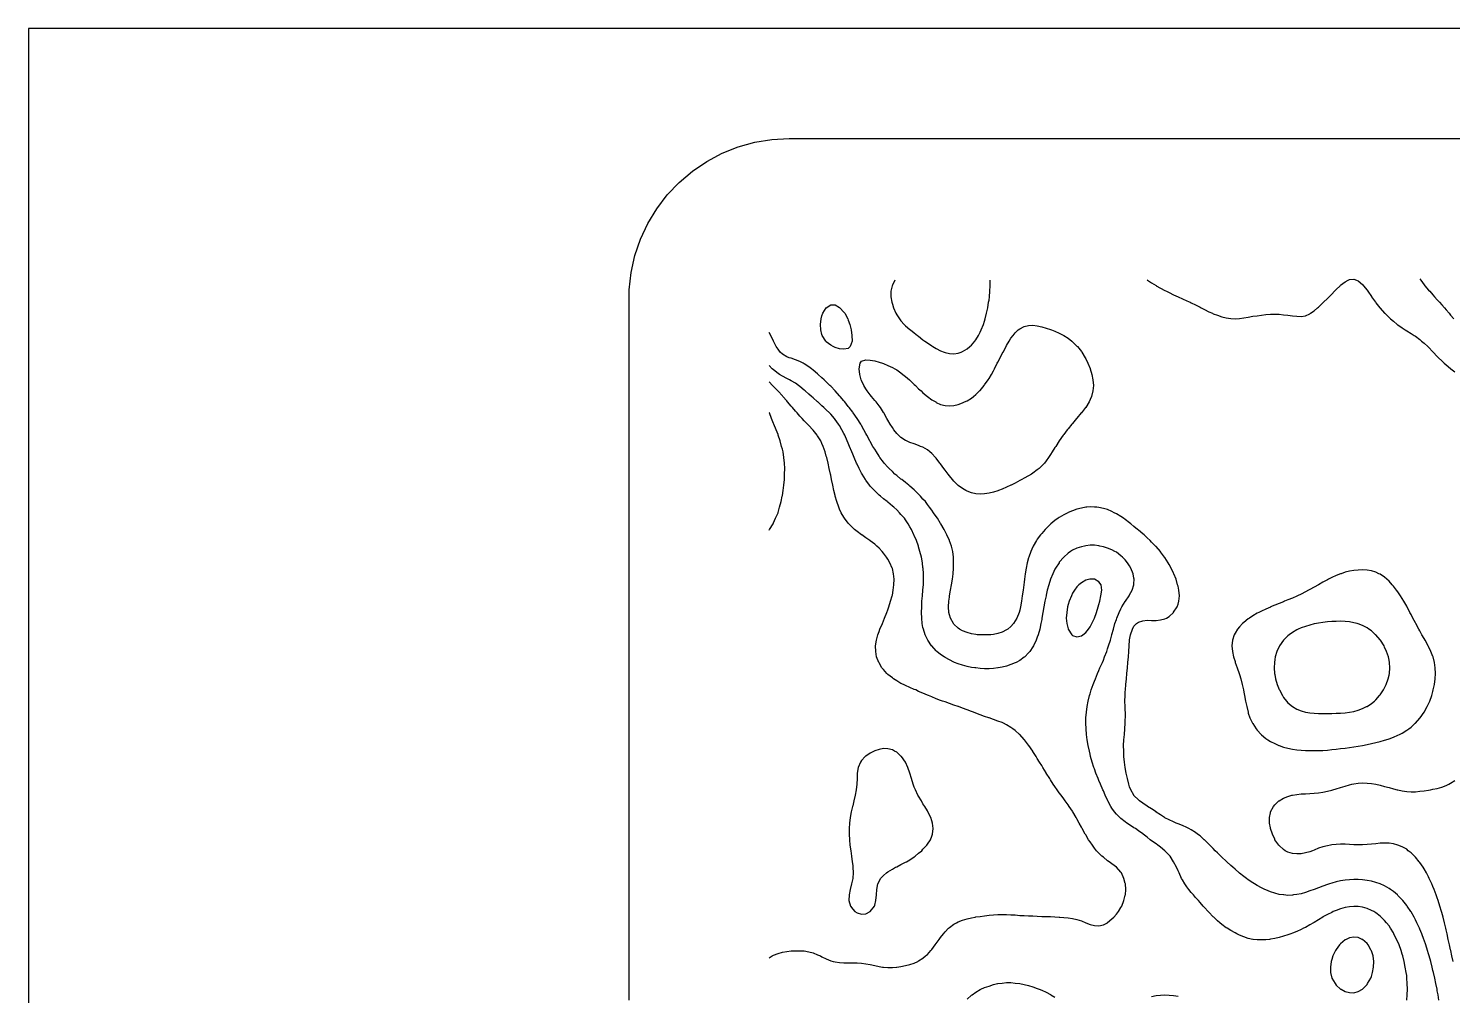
# Model space of a CAD drawing. Header units: metres. Extents: x 0 to 150, y 0 to 101.
# Drawn here: x 0 to 71.1, y 52.7 to 101 of the extents above; entities that cross this region are included whole.
import ezdxf

# ---------------------------------------------------------------- set-up
doc = ezdxf.new("R2010")
doc.units = ezdxf.units.M
for name, color, linetype in [('blank', 7, 'Continuous'), ('engrave', 7, 'Continuous'), ('outline', 7, 'Continuous')]:
    doc.layers.add(name, color=color, linetype=linetype)

msp = doc.modelspace()

# ---------------------------------------------------------------- linework, layer by layer
at = {"layer": 'blank'}
msp.add_lwpolyline([(0, 0), (150, 0), (150, 101), (0, 101)], close=True, dxfattribs=at)
at = {"layer": 'engrave'}
for points in [[(43.27, 88.43), (43.15, 88.17), (43.14, 88.15), (43.08, 87.87), (43.08, 87.6), (43.12, 87.32), (43.15, 87.23), (43.2, 87.04), (43.32, 86.77), (43.37, 86.7), (43.5, 86.49), (43.58, 86.39), (43.74, 86.21), (43.8, 86.15), (44.02, 85.96), (44.05, 85.94), (44.24, 85.79), (44.41, 85.66), (44.46, 85.62), (44.68, 85.45), (44.78, 85.38), (44.9, 85.29), (45.12, 85.14), (45.18, 85.11), (45.34, 85.01), (45.56, 84.9), (45.73, 84.83), (45.78, 84.81)], [(45.78, 84.81), (46, 84.76), (46.22, 84.75), (46.44, 84.78), (46.59, 84.83), (46.66, 84.86), (46.88, 84.99), (47.02, 85.11), (47.1, 85.18), (47.27, 85.38), (47.32, 85.44), (47.45, 85.66), (47.54, 85.82), (47.59, 85.94), (47.7, 86.21), (47.76, 86.38), (47.79, 86.49), (47.86, 86.77), (47.92, 87.04), (47.96, 87.32), (47.98, 87.43), (48, 87.6), (48.02, 87.87), (48.03, 88.15), (48.03, 88.43)], [(55.88, 88.44), (55.9, 88.43), (56.1, 88.3), (56.32, 88.16), (56.33, 88.15), (56.54, 88.03), (56.76, 87.91), (56.84, 87.87), (56.98, 87.81), (57.2, 87.7), (57.42, 87.6), (57.43, 87.6), (57.64, 87.5), (57.86, 87.4), (58.03, 87.32), (58.08, 87.3), (58.3, 87.19), (58.52, 87.08), (58.58, 87.04), (58.74, 86.96), (58.96, 86.85), (59.14, 86.77), (59.17, 86.75), (59.39, 86.67), (59.61, 86.6), (59.83, 86.54), (60.05, 86.51), (60.27, 86.5), (60.49, 86.51), (60.71, 86.54), (60.93, 86.58), (61.15, 86.62), (61.37, 86.65), (61.59, 86.68), (61.81, 86.71), (62.03, 86.72), (62.25, 86.72), (62.47, 86.72), (62.69, 86.7), (62.91, 86.68), (63.13, 86.65), (63.35, 86.62), (63.57, 86.61), (63.79, 86.64), (64.01, 86.74), (64.04, 86.77), (64.22, 86.89), (64.39, 87.04), (64.44, 87.08), (64.66, 87.29), (64.69, 87.32), (64.88, 87.51), (64.97, 87.6), (65.1, 87.73), (65.24, 87.87), (65.32, 87.96), (65.52, 88.15), (65.54, 88.17), (65.76, 88.35), (65.92, 88.43), (65.98, 88.46), (66.2, 88.48), (66.34, 88.43), (66.42, 88.4), (66.64, 88.21), (66.69, 88.15), (66.86, 87.93), (66.9, 87.87), (67.08, 87.61), (67.09, 87.6), (67.28, 87.32), (67.3, 87.3), (67.5, 87.04), (67.52, 87.02), (67.74, 86.78), (67.75, 86.77), (67.96, 86.56), (68.04, 86.49), (68.18, 86.37), (68.37, 86.21), (68.4, 86.2), (68.62, 86.04), (68.77, 85.94), (68.84, 85.9), (69.06, 85.76), (69.21, 85.66), (69.28, 85.62), (69.49, 85.46), (69.58, 85.38), (69.71, 85.27), (69.89, 85.11), (69.93, 85.07), (70.15, 84.84), (70.16, 84.83), (70.37, 84.61), (70.43, 84.55), (70.59, 84.39), (70.72, 84.28), (70.81, 84.19), (71.03, 84.01), (71.05, 84), (71.25, 83.85)], [(69.49, 88.49), (69.54, 88.43), (69.71, 88.2), (69.75, 88.15), (69.93, 87.93), (69.99, 87.87), (70.15, 87.69), (70.23, 87.6), (70.37, 87.45), (70.48, 87.32), (70.59, 87.2), (70.73, 87.04), (70.81, 86.94), (70.96, 86.77), (71.03, 86.68), (71.19, 86.49)], [(40.29, 85.06), (40.2, 85.11), (40.07, 85.17), (39.85, 85.35), (39.82, 85.38), (39.65, 85.66), (39.63, 85.71), (39.57, 85.94), (39.56, 86.21), (39.59, 86.49), (39.63, 86.64), (39.68, 86.77), (39.84, 87.04), (39.85, 87.05), (40.07, 87.19), (40.29, 87.19), (40.51, 87.06), (40.53, 87.04), (40.73, 86.83), (40.77, 86.77), (40.92, 86.49), (40.95, 86.42), (41.03, 86.21), (41.1, 85.94), (41.13, 85.66), (41.14, 85.38), (41.05, 85.11), (40.95, 85.01), (40.73, 84.97), (40.51, 85), (40.29, 85.06)], [(46.88, 77.88), (46.82, 77.91), (46.66, 78.01), (46.44, 78.17), (46.42, 78.19), (46.22, 78.39), (46.15, 78.46), (46, 78.65), (45.93, 78.74), (45.78, 78.94), (45.72, 79.02), (45.56, 79.25), (45.52, 79.29), (45.34, 79.53), (45.31, 79.57), (45.12, 79.77), (45.03, 79.85), (44.9, 79.95), (44.68, 80.08), (44.56, 80.12), (44.46, 80.17), (44.24, 80.25), (44.02, 80.32), (43.85, 80.4), (43.8, 80.42), (43.58, 80.57), (43.46, 80.68), (43.37, 80.77), (43.22, 80.95), (43.15, 81.06), (43.04, 81.23), (42.93, 81.43), (42.88, 81.51), (42.72, 81.79), (42.71, 81.81), (42.55, 82.06), (42.49, 82.14), (42.34, 82.34), (42.27, 82.42), (42.11, 82.62), (42.05, 82.69), (41.89, 82.89), (41.83, 82.99), (41.72, 83.17), (41.61, 83.41), (41.59, 83.45), (41.52, 83.72), (41.49, 84), (41.54, 84.28), (41.61, 84.37), (41.83, 84.44), (42.05, 84.43), (42.27, 84.39), (42.49, 84.33), (42.65, 84.28), (42.71, 84.26), (42.93, 84.17), (43.15, 84.06), (43.27, 84), (43.37, 83.94), (43.58, 83.79), (43.68, 83.72), (43.8, 83.62), (44.01, 83.45), (44.02, 83.43), (44.24, 83.22), (44.3, 83.17), (44.46, 83), (44.59, 82.89), (44.68, 82.8), (44.9, 82.62), (44.91, 82.62), (45.12, 82.45), (45.32, 82.34), (45.34, 82.32), (45.56, 82.22), (45.78, 82.16), (46, 82.14), (46.22, 82.16), (46.44, 82.21), (46.66, 82.29), (46.75, 82.34), (46.88, 82.4), (47.1, 82.53), (47.2, 82.62), (47.32, 82.71), (47.5, 82.89), (47.54, 82.92), (47.74, 83.17), (47.76, 83.19), (47.93, 83.45), (47.98, 83.51), (48.1, 83.72), (48.2, 83.9), (48.25, 84), (48.39, 84.28), (48.42, 84.33), (48.53, 84.55), (48.63, 84.76), (48.68, 84.83), (48.83, 85.11), (48.85, 85.16), (48.99, 85.38), (49.07, 85.52), (49.18, 85.66), (49.29, 85.8), (49.44, 85.94), (49.51, 86), (49.73, 86.11), (49.95, 86.16), (50.17, 86.17), (50.39, 86.14), (50.61, 86.09), (50.83, 86.03), (51.05, 85.96), (51.1, 85.94), (51.27, 85.87), (51.49, 85.77), (51.71, 85.66), (51.71, 85.66), (51.93, 85.52), (52.11, 85.38), (52.15, 85.35), (52.37, 85.13), (52.39, 85.11), (52.59, 84.86), (52.61, 84.83), (52.78, 84.55), (52.81, 84.49), (52.92, 84.28), (53.03, 84.01), (53.03, 84), (53.12, 83.72), (53.17, 83.45), (53.19, 83.17), (53.17, 82.89), (53.1, 82.62), (53.03, 82.46), (52.98, 82.34), (52.81, 82.07), (52.8, 82.06), (52.59, 81.79), (52.58, 81.79), (52.37, 81.53), (52.35, 81.51), (52.15, 81.27), (52.12, 81.23), (51.93, 81), (51.89, 80.95), (51.71, 80.71), (51.68, 80.68), (51.49, 80.4), (51.49, 80.4), (51.31, 80.12), (51.27, 80.07), (51.13, 79.85), (51.05, 79.72), (50.95, 79.57), (50.83, 79.4), (50.75, 79.29), (50.61, 79.15), (50.48, 79.02), (50.39, 78.95), (50.17, 78.79), (50.1, 78.74), (49.95, 78.65), (49.73, 78.53), (49.62, 78.46), (49.51, 78.41), (49.29, 78.29), (49.09, 78.19), (49.07, 78.18), (48.85, 78.08), (48.63, 77.98), (48.45, 77.91), (48.42, 77.9), (48.2, 77.83), (47.98, 77.78), (47.76, 77.75), (47.54, 77.73), (47.32, 77.75), (47.1, 77.8), (46.88, 77.88)], [(70.44, 52.45), (70.41, 52.72), (70.37, 52.92), (70.36, 53), (70.3, 53.28), (70.24, 53.55), (70.18, 53.83), (70.15, 53.94), (70.11, 54.11), (70.04, 54.38), (69.97, 54.66), (69.93, 54.77), (69.88, 54.94), (69.79, 55.22), (69.71, 55.45), (69.7, 55.49), (69.59, 55.77), (69.49, 56), (69.48, 56.05), (69.35, 56.32), (69.28, 56.47), (69.21, 56.6), (69.06, 56.86), (69.05, 56.88), (68.86, 57.15), (68.84, 57.19), (68.65, 57.43), (68.62, 57.46), (68.4, 57.69), (68.38, 57.71), (68.18, 57.88), (68.03, 57.98), (67.96, 58.03), (67.74, 58.16), (67.52, 58.26), (67.52, 58.26), (67.3, 58.34), (67.08, 58.4), (66.86, 58.44), (66.64, 58.47), (66.42, 58.48), (66.2, 58.48), (65.98, 58.47), (65.76, 58.45), (65.54, 58.41), (65.32, 58.36), (65.1, 58.3), (64.98, 58.26), (64.88, 58.23), (64.66, 58.15), (64.44, 58.07), (64.22, 57.99), (64.22, 57.98), (64.01, 57.91), (63.79, 57.83), (63.57, 57.77), (63.35, 57.73), (63.18, 57.71), (63.13, 57.7), (62.91, 57.69), (62.71, 57.71), (62.69, 57.71), (62.47, 57.74), (62.25, 57.8), (62.03, 57.87), (61.81, 57.96), (61.76, 57.98), (61.59, 58.06), (61.37, 58.18), (61.24, 58.26), (61.15, 58.32), (60.93, 58.47), (60.84, 58.54), (60.71, 58.63), (60.49, 58.8), (60.48, 58.81), (60.27, 58.99), (60.16, 59.09), (60.05, 59.18), (59.85, 59.37), (59.83, 59.39), (59.61, 59.6), (59.56, 59.64), (59.39, 59.81), (59.28, 59.92), (59.17, 60.03), (59.01, 60.2), (58.96, 60.25), (58.74, 60.46), (58.72, 60.47), (58.52, 60.66), (58.39, 60.75), (58.3, 60.83), (58.08, 60.97), (57.96, 61.03), (57.86, 61.08), (57.64, 61.18), (57.42, 61.27), (57.32, 61.3), (57.2, 61.36), (56.98, 61.46), (56.76, 61.57), (56.75, 61.58), (56.54, 61.72), (56.32, 61.85), (56.32, 61.86), (56.1, 62.01), (55.89, 62.13), (55.88, 62.14), (55.66, 62.3), (55.5, 62.41), (55.44, 62.46), (55.22, 62.68), (55.22, 62.69), (55.06, 62.96), (55, 63.11), (54.96, 63.24), (54.89, 63.52), (54.83, 63.8), (54.78, 64.07), (54.78, 64.07), (54.75, 64.35), (54.72, 64.63), (54.71, 64.9), (54.7, 65.18), (54.72, 65.46), (54.74, 65.73), (54.76, 66.01), (54.78, 66.29), (54.78, 66.49), (54.79, 66.56), (54.79, 66.84), (54.78, 66.93), (54.78, 67.12), (54.77, 67.39), (54.78, 67.67), (54.78, 67.86), (54.79, 67.95), (54.81, 68.22), (54.84, 68.5), (54.86, 68.78), (54.89, 69.05), (54.92, 69.33), (54.94, 69.61), (54.96, 69.88), (54.98, 70.16), (55, 70.44), (55, 70.45), (55.05, 70.71), (55.15, 70.99), (55.22, 71.14), (55.35, 71.27), (55.44, 71.34), (55.66, 71.41), (55.88, 71.44), (56.1, 71.43), (56.32, 71.43), (56.54, 71.45), (56.76, 71.51), (56.84, 71.54), (56.98, 71.62), (57.19, 71.82), (57.2, 71.83), (57.37, 72.1), (57.42, 72.24), (57.46, 72.38), (57.49, 72.65), (57.46, 72.93), (57.42, 73.13), (57.4, 73.21), (57.32, 73.48), (57.21, 73.76), (57.2, 73.78), (57.08, 74.04), (56.98, 74.22), (56.93, 74.31), (56.76, 74.57), (56.75, 74.59), (56.54, 74.86), (56.54, 74.87), (56.32, 75.12), (56.3, 75.14), (56.1, 75.34), (56.02, 75.42), (55.88, 75.55), (55.72, 75.7), (55.66, 75.75), (55.44, 75.94), (55.4, 75.97), (55.22, 76.12), (55.06, 76.25), (55, 76.3), (54.78, 76.46), (54.69, 76.53), (54.56, 76.62), (54.34, 76.75), (54.23, 76.8), (54.12, 76.86), (53.9, 76.96), (53.69, 77.02), (53.47, 77.07), (53.36, 77.08), (53.25, 77.09), (53.03, 77.1), (52.86, 77.08), (52.81, 77.08), (52.59, 77.04), (52.37, 76.98), (52.15, 76.9), (51.93, 76.81), (51.92, 76.8), (51.71, 76.7), (51.49, 76.57), (51.43, 76.53), (51.27, 76.41), (51.07, 76.25), (51.05, 76.23), (50.83, 76.02), (50.78, 75.97), (50.61, 75.77), (50.55, 75.7), (50.39, 75.48), (50.35, 75.42), (50.19, 75.14), (50.17, 75.11), (50.06, 74.87), (49.96, 74.59), (49.95, 74.55), (49.89, 74.31), (49.83, 74.04), (49.79, 73.76), (49.75, 73.48), (49.73, 73.34), (49.71, 73.21), (49.68, 72.93), (49.64, 72.65), (49.6, 72.38), (49.55, 72.1), (49.51, 71.94), (49.48, 71.82), (49.37, 71.54), (49.29, 71.41), (49.2, 71.27), (49.07, 71.13), (48.91, 70.99), (48.85, 70.95), (48.63, 70.84), (48.42, 70.77), (48.2, 70.73), (48.07, 70.71), (47.98, 70.71), (47.76, 70.7), (47.54, 70.7), (47.39, 70.71), (47.32, 70.72), (47.1, 70.76), (46.88, 70.82), (46.66, 70.91), (46.51, 70.99), (46.44, 71.04), (46.22, 71.24), (46.2, 71.27), (46.05, 71.54), (46, 71.71), (45.97, 71.82), (45.95, 72.1), (45.97, 72.38), (46, 72.59), (46.01, 72.65), (46.06, 72.93), (46.11, 73.21), (46.15, 73.48), (46.18, 73.76), (46.21, 74.04), (46.21, 74.31), (46.21, 74.59), (46.17, 74.87), (46.1, 75.14), (46, 75.4), (46, 75.42), (45.87, 75.7), (45.78, 75.86), (45.73, 75.97), (45.57, 76.25), (45.56, 76.26), (45.4, 76.53), (45.34, 76.61), (45.21, 76.8), (45.12, 76.93), (45.01, 77.08), (44.9, 77.22), (44.8, 77.36), (44.68, 77.49), (44.56, 77.63), (44.46, 77.73), (44.28, 77.91), (44.24, 77.95), (44.02, 78.14), (43.97, 78.19), (43.8, 78.32), (43.62, 78.46), (43.58, 78.49), (43.37, 78.67), (43.28, 78.74), (43.15, 78.86), (42.99, 79.02), (42.93, 79.08), (42.74, 79.29), (42.71, 79.34), (42.53, 79.57), (42.49, 79.63), (42.35, 79.85), (42.27, 79.98), (42.18, 80.12), (42.05, 80.36), (42.03, 80.4), (41.88, 80.68), (41.83, 80.77), (41.73, 80.95), (41.61, 81.16), (41.57, 81.23), (41.39, 81.51), (41.39, 81.52), (41.2, 81.79), (41.17, 81.83), (40.99, 82.06), (40.95, 82.12), (40.77, 82.34), (40.73, 82.39), (40.54, 82.62), (40.51, 82.65), (40.3, 82.89), (40.29, 82.9), (40.07, 83.13), (40.03, 83.17), (39.85, 83.35), (39.75, 83.45), (39.63, 83.55), (39.44, 83.72), (39.41, 83.75), (39.19, 83.93), (39.11, 84), (38.97, 84.1), (38.75, 84.25), (38.7, 84.28), (38.53, 84.36), (38.31, 84.45), (38.1, 84.52), (37.99, 84.55), (37.88, 84.6), (37.66, 84.73), (37.55, 84.83), (37.44, 84.97), (37.35, 85.11), (37.22, 85.37), (37.21, 85.38), (37.08, 85.66), (37, 85.81)], [(68.85, 52.45), (68.87, 52.72), (68.88, 53), (68.87, 53.28), (68.85, 53.55), (68.84, 53.69), (68.82, 53.83), (68.77, 54.11), (68.72, 54.38), (68.64, 54.66), (68.62, 54.75), (68.56, 54.94), (68.46, 55.22), (68.4, 55.37), (68.34, 55.49), (68.2, 55.77), (68.18, 55.82), (68.04, 56.05), (67.96, 56.16), (67.83, 56.32), (67.74, 56.43), (67.57, 56.6), (67.52, 56.65), (67.3, 56.81), (67.2, 56.88), (67.08, 56.94), (66.86, 57.04), (66.64, 57.1), (66.42, 57.14), (66.2, 57.14), (65.98, 57.12), (65.76, 57.08), (65.54, 57.02), (65.32, 56.94), (65.17, 56.88), (65.1, 56.84), (64.88, 56.73), (64.66, 56.61), (64.65, 56.6), (64.44, 56.47), (64.22, 56.34), (64.19, 56.32), (64.01, 56.21), (63.79, 56.09), (63.69, 56.05), (63.57, 55.98), (63.35, 55.88), (63.13, 55.8), (63.05, 55.77), (62.91, 55.72), (62.69, 55.65), (62.47, 55.59), (62.25, 55.54), (62.03, 55.5), (61.98, 55.49), (61.81, 55.47), (61.59, 55.46), (61.37, 55.46), (61.17, 55.49), (61.15, 55.49), (60.93, 55.54), (60.71, 55.61), (60.49, 55.7), (60.36, 55.77), (60.27, 55.81), (60.05, 55.93), (59.87, 56.05), (59.83, 56.07), (59.61, 56.23), (59.5, 56.32), (59.39, 56.41), (59.2, 56.6), (59.17, 56.62), (58.96, 56.85), (58.93, 56.88), (58.74, 57.09), (58.68, 57.15), (58.52, 57.34), (58.44, 57.43), (58.3, 57.59), (58.2, 57.71), (58.08, 57.84), (57.96, 57.98), (57.86, 58.11), (57.76, 58.26), (57.64, 58.46), (57.6, 58.54), (57.47, 58.81), (57.42, 58.92), (57.35, 59.09), (57.2, 59.37), (57.2, 59.37), (57.02, 59.64), (56.98, 59.69), (56.76, 59.92), (56.76, 59.92), (56.54, 60.1), (56.41, 60.2), (56.32, 60.26), (56.1, 60.42), (56.03, 60.47), (55.88, 60.59), (55.67, 60.75), (55.66, 60.76), (55.44, 60.92), (55.29, 61.03), (55.22, 61.07), (55, 61.22), (54.87, 61.3), (54.78, 61.37), (54.56, 61.53), (54.51, 61.58), (54.34, 61.75), (54.25, 61.86), (54.12, 62.04), (54.07, 62.13), (53.92, 62.41), (53.9, 62.44), (53.78, 62.69), (53.69, 62.91), (53.66, 62.96), (53.54, 63.24), (53.47, 63.43), (53.43, 63.52), (53.32, 63.8), (53.25, 64.01), (53.22, 64.07), (53.13, 64.35), (53.05, 64.63), (53.03, 64.74), (52.99, 64.9), (52.93, 65.18), (52.88, 65.46), (52.85, 65.73), (52.83, 66.01), (52.82, 66.29), (52.82, 66.56), (52.84, 66.84), (52.88, 67.12), (52.93, 67.39), (53, 67.67), (53.03, 67.76), (53.08, 67.95), (53.18, 68.22), (53.25, 68.39), (53.29, 68.5), (53.4, 68.78), (53.47, 68.92), (53.52, 69.05), (53.64, 69.33), (53.69, 69.44), (53.75, 69.61), (53.86, 69.88), (53.9, 70.01), (53.95, 70.16), (54.04, 70.44), (54.12, 70.71), (54.12, 70.72), (54.2, 70.99), (54.27, 71.27), (54.34, 71.48), (54.37, 71.54), (54.48, 71.82), (54.56, 72), (54.62, 72.1), (54.78, 72.37), (54.79, 72.38), (54.98, 72.65), (55, 72.7), (55.13, 72.93), (55.22, 73.21), (55.22, 73.25), (55.23, 73.48), (55.22, 73.54), (55.18, 73.76), (55.07, 74.04), (55, 74.15), (54.9, 74.31), (54.78, 74.45), (54.65, 74.59), (54.56, 74.66), (54.34, 74.83), (54.27, 74.87), (54.12, 74.95), (53.9, 75.04), (53.69, 75.11), (53.52, 75.14), (53.47, 75.15), (53.25, 75.18), (53.03, 75.18), (52.81, 75.16), (52.74, 75.14), (52.59, 75.11), (52.37, 75.04), (52.15, 74.93), (52.05, 74.87), (51.93, 74.79), (51.71, 74.59), (51.71, 74.59), (51.49, 74.33), (51.48, 74.31), (51.3, 74.04), (51.27, 73.98), (51.16, 73.76), (51.05, 73.48), (51.05, 73.48), (50.96, 73.21), (50.89, 72.93), (50.83, 72.68), (50.83, 72.65), (50.77, 72.38), (50.72, 72.1), (50.67, 71.82), (50.62, 71.54), (50.61, 71.48), (50.57, 71.27), (50.51, 70.99), (50.43, 70.71), (50.39, 70.59), (50.33, 70.44), (50.2, 70.16), (50.17, 70.11), (50.02, 69.88), (49.95, 69.8), (49.76, 69.61), (49.73, 69.59), (49.51, 69.43), (49.33, 69.33), (49.29, 69.31), (49.07, 69.22), (48.85, 69.14), (48.63, 69.09), (48.44, 69.05), (48.42, 69.05), (48.2, 69.02), (47.98, 69.01), (47.76, 69.01), (47.54, 69.02), (47.32, 69.05), (47.27, 69.05), (47.1, 69.08), (46.88, 69.13), (46.66, 69.19), (46.44, 69.26), (46.25, 69.33), (46.22, 69.34), (46, 69.45), (45.78, 69.57), (45.73, 69.61), (45.56, 69.72), (45.37, 69.88), (45.34, 69.91), (45.12, 70.15), (45.11, 70.16), (44.92, 70.44), (44.9, 70.47), (44.79, 70.71), (44.7, 70.99), (44.68, 71.07), (44.64, 71.27), (44.62, 71.54), (44.61, 71.82), (44.62, 72.1), (44.63, 72.38), (44.66, 72.65), (44.68, 72.93), (44.68, 72.96), (44.7, 73.21), (44.71, 73.48), (44.7, 73.76), (44.69, 74.04), (44.68, 74.06), (44.65, 74.31), (44.6, 74.59), (44.53, 74.87), (44.46, 75.1), (44.45, 75.14), (44.35, 75.42), (44.24, 75.67), (44.23, 75.7), (44.1, 75.97), (44.02, 76.1), (43.94, 76.25), (43.8, 76.45), (43.75, 76.53), (43.58, 76.72), (43.51, 76.8), (43.37, 76.95), (43.22, 77.08), (43.15, 77.14), (42.93, 77.33), (42.89, 77.36), (42.71, 77.5), (42.55, 77.63), (42.49, 77.69), (42.27, 77.9), (42.26, 77.91), (42.05, 78.14), (42.01, 78.19), (41.83, 78.43), (41.81, 78.46), (41.64, 78.74), (41.61, 78.79), (41.49, 79.02), (41.39, 79.23), (41.36, 79.29), (41.24, 79.57), (41.17, 79.74), (41.12, 79.85), (41.01, 80.12), (40.95, 80.28), (40.9, 80.4), (40.77, 80.68), (40.73, 80.76), (40.63, 80.95), (40.51, 81.16), (40.46, 81.23), (40.29, 81.47), (40.26, 81.51), (40.07, 81.73), (40.01, 81.79), (39.85, 81.95), (39.73, 82.06), (39.63, 82.15), (39.42, 82.34), (39.41, 82.34), (39.19, 82.54), (39.11, 82.62), (38.97, 82.73), (38.8, 82.89), (38.75, 82.93), (38.53, 83.12), (38.47, 83.17), (38.31, 83.28), (38.1, 83.4), (38.02, 83.45), (37.88, 83.52), (37.66, 83.63), (37.51, 83.72), (37.44, 83.77), (37.22, 83.94), (37.15, 84), (37, 84.16)], [(37, 54.57), (37.14, 54.66), (37.22, 54.7), (37.44, 54.79), (37.66, 54.85), (37.88, 54.89), (38.1, 54.91), (38.31, 54.92), (38.53, 54.92), (38.75, 54.91), (38.97, 54.87), (39.19, 54.81), (39.41, 54.72), (39.56, 54.66), (39.63, 54.62), (39.85, 54.51), (40.07, 54.42), (40.2, 54.38), (40.29, 54.36), (40.51, 54.33), (40.73, 54.32), (40.95, 54.32), (41.17, 54.32), (41.39, 54.32), (41.61, 54.3), (41.83, 54.27), (42.05, 54.23), (42.27, 54.18), (42.49, 54.14), (42.66, 54.11), (42.71, 54.1), (42.93, 54.09), (43.15, 54.09), (43.35, 54.11), (43.37, 54.11), (43.58, 54.14), (43.8, 54.18), (44.02, 54.23), (44.24, 54.31), (44.42, 54.38), (44.46, 54.41), (44.68, 54.55), (44.81, 54.66), (44.9, 54.74), (45.08, 54.94), (45.12, 54.99), (45.29, 55.22), (45.34, 55.28), (45.49, 55.49), (45.56, 55.59), (45.7, 55.77), (45.78, 55.86), (45.96, 56.05), (46, 56.08), (46.22, 56.25), (46.36, 56.32), (46.44, 56.37), (46.66, 56.45), (46.88, 56.52), (47.1, 56.57), (47.28, 56.6), (47.32, 56.61), (47.54, 56.64), (47.76, 56.67), (47.98, 56.7), (48.2, 56.71), (48.42, 56.73), (48.63, 56.73), (48.85, 56.73), (49.07, 56.72), (49.29, 56.71), (49.51, 56.69), (49.73, 56.68), (49.95, 56.67), (50.17, 56.66), (50.39, 56.65), (50.61, 56.64), (50.83, 56.64), (51.05, 56.63), (51.27, 56.62), (51.49, 56.6), (51.52, 56.6), (51.71, 56.58), (51.93, 56.56), (52.15, 56.53), (52.37, 56.48), (52.59, 56.41), (52.81, 56.32), (52.81, 56.32), (53.03, 56.24), (53.25, 56.18), (53.47, 56.17), (53.69, 56.22), (53.89, 56.32), (53.9, 56.33), (54.12, 56.51), (54.21, 56.6), (54.34, 56.75), (54.44, 56.88), (54.56, 57.08), (54.61, 57.15), (54.72, 57.43), (54.78, 57.7), (54.79, 57.71), (54.81, 57.98), (54.79, 58.26), (54.78, 58.28), (54.72, 58.54), (54.59, 58.81), (54.56, 58.84), (54.35, 59.09), (54.34, 59.09), (54.12, 59.26), (53.98, 59.37), (53.9, 59.42), (53.69, 59.59), (53.62, 59.64), (53.47, 59.79), (53.35, 59.92), (53.25, 60.05), (53.14, 60.2), (53.03, 60.36), (52.95, 60.47), (52.81, 60.71), (52.78, 60.75), (52.63, 61.03), (52.59, 61.1), (52.48, 61.3), (52.37, 61.51), (52.33, 61.58), (52.17, 61.86), (52.15, 61.89), (51.99, 62.13), (51.93, 62.22), (51.79, 62.41), (51.71, 62.52), (51.58, 62.69), (51.49, 62.82), (51.38, 62.96), (51.27, 63.13), (51.19, 63.24), (51.05, 63.46), (51.01, 63.52), (50.84, 63.8), (50.83, 63.81), (50.67, 64.07), (50.61, 64.17), (50.5, 64.35), (50.39, 64.53), (50.33, 64.63), (50.17, 64.88), (50.16, 64.9), (49.97, 65.18), (49.95, 65.2), (49.75, 65.46), (49.73, 65.48), (49.51, 65.72), (49.5, 65.73), (49.29, 65.92), (49.17, 66.01), (49.07, 66.08), (48.85, 66.21), (48.7, 66.29), (48.63, 66.32), (48.42, 66.4), (48.2, 66.48), (47.98, 66.56), (47.97, 66.56), (47.76, 66.63), (47.54, 66.71), (47.32, 66.8), (47.2, 66.84), (47.1, 66.88), (46.88, 66.96), (46.66, 67.04), (46.45, 67.12), (46.44, 67.12), (46.22, 67.19), (46, 67.27), (45.78, 67.35), (45.66, 67.39), (45.56, 67.43), (45.34, 67.51), (45.12, 67.6), (44.96, 67.67), (44.9, 67.69), (44.68, 67.79), (44.46, 67.88), (44.32, 67.95), (44.24, 67.98), (44.02, 68.08), (43.8, 68.17), (43.7, 68.22), (43.58, 68.28), (43.37, 68.4), (43.21, 68.5), (43.15, 68.55), (42.93, 68.73), (42.87, 68.78), (42.71, 68.97), (42.63, 69.05), (42.49, 69.3), (42.47, 69.33), (42.36, 69.61), (42.32, 69.88), (42.31, 70.16), (42.35, 70.44), (42.43, 70.71), (42.49, 70.87), (42.53, 70.99), (42.65, 71.27), (42.71, 71.4), (42.76, 71.54), (42.88, 71.82), (42.93, 71.95), (42.97, 72.1), (43.06, 72.38), (43.14, 72.65), (43.15, 72.68), (43.19, 72.93), (43.23, 73.21), (43.24, 73.48), (43.21, 73.76), (43.15, 74.02), (43.14, 74.04), (43.02, 74.31), (42.93, 74.48), (42.85, 74.59), (42.71, 74.79), (42.64, 74.87), (42.49, 75.03), (42.37, 75.14), (42.27, 75.23), (42.05, 75.4), (42.02, 75.42), (41.83, 75.55), (41.62, 75.7), (41.61, 75.7), (41.39, 75.86), (41.26, 75.97), (41.17, 76.05), (40.98, 76.25), (40.95, 76.28), (40.76, 76.53), (40.73, 76.58), (40.6, 76.8), (40.51, 76.99), (40.48, 77.08), (40.38, 77.36), (40.3, 77.63), (40.29, 77.66), (40.23, 77.91), (40.17, 78.19), (40.11, 78.46), (40.07, 78.68), (40.06, 78.74), (40, 79.02), (39.94, 79.29), (39.87, 79.57), (39.85, 79.64), (39.79, 79.85), (39.69, 80.12), (39.63, 80.27), (39.57, 80.4), (39.41, 80.65), (39.39, 80.68), (39.19, 80.93), (39.17, 80.95), (38.97, 81.17), (38.91, 81.23), (38.75, 81.4), (38.65, 81.51), (38.53, 81.63), (38.4, 81.79), (38.31, 81.88), (38.16, 82.06), (38.1, 82.13), (37.92, 82.34), (37.88, 82.39), (37.68, 82.62), (37.66, 82.64), (37.44, 82.88), (37.43, 82.89), (37.22, 83.11), (37.17, 83.17), (37, 83.35)], [(37, 75.94), (37.02, 75.97), (37.19, 76.25), (37.22, 76.3), (37.32, 76.53), (37.44, 76.8), (37.44, 76.81), (37.52, 77.08), (37.59, 77.36), (37.65, 77.63), (37.66, 77.67), (37.7, 77.91), (37.73, 78.19), (37.76, 78.46), (37.77, 78.74), (37.78, 79.02), (37.76, 79.29), (37.73, 79.57), (37.69, 79.85), (37.66, 79.98), (37.62, 80.12), (37.55, 80.4), (37.45, 80.68), (37.44, 80.72), (37.34, 80.95), (37.23, 81.23), (37.22, 81.26), (37.11, 81.51), (37.01, 81.79), (37, 81.82)], [(52.15, 70.68), (52.37, 70.6), (52.59, 70.65), (52.67, 70.71), (52.81, 70.82), (52.95, 70.99), (53.03, 71.1), (53.12, 71.27), (53.25, 71.53), (53.25, 71.54), (53.35, 71.82), (53.43, 72.1), (53.47, 72.22), (53.51, 72.38), (53.57, 72.65), (53.61, 72.93), (53.58, 73.21), (53.47, 73.36), (53.25, 73.48), (53.08, 73.48), (53.03, 73.48), (53.02, 73.48), (52.81, 73.43), (52.59, 73.31), (52.46, 73.21), (52.37, 73.11), (52.24, 72.93), (52.15, 72.78), (52.09, 72.65), (51.98, 72.38), (51.93, 72.22), (51.9, 72.1), (51.86, 71.82), (51.84, 71.54), (51.87, 71.27), (51.93, 71), (51.93, 70.99), (52.11, 70.71), (52.15, 70.68)], [(62.47, 65.18), (62.69, 65.1), (62.91, 65.04), (63.13, 65), (63.35, 64.96), (63.57, 64.94), (63.79, 64.92), (64.01, 64.92), (64.22, 64.92), (64.44, 64.92), (64.66, 64.93), (64.88, 64.95), (65.1, 64.97), (65.32, 65), (65.54, 65.02), (65.76, 65.05), (65.98, 65.08), (66.2, 65.11), (66.42, 65.14), (66.63, 65.18), (66.64, 65.18), (66.86, 65.22), (67.08, 65.27), (67.3, 65.32), (67.52, 65.37), (67.74, 65.44), (67.8, 65.46), (67.96, 65.51), (68.18, 65.59), (68.4, 65.69), (68.49, 65.73), (68.62, 65.8), (68.84, 65.94), (68.94, 66.01), (69.06, 66.1), (69.26, 66.29), (69.28, 66.3), (69.49, 66.55), (69.51, 66.56), (69.71, 66.84), (69.71, 66.85), (69.86, 67.12), (69.93, 67.26), (69.99, 67.39), (70.09, 67.67), (70.15, 67.88), (70.17, 67.95), (70.23, 68.22), (70.27, 68.5), (70.28, 68.78), (70.27, 69.05), (70.23, 69.33), (70.16, 69.61), (70.15, 69.62), (70.05, 69.88), (69.93, 70.13), (69.92, 70.16), (69.76, 70.44), (69.71, 70.52), (69.6, 70.71), (69.49, 70.9), (69.44, 70.99), (69.29, 71.27), (69.28, 71.3), (69.15, 71.54), (69.06, 71.72), (69, 71.82), (68.86, 72.1), (68.84, 72.14), (68.7, 72.38), (68.62, 72.52), (68.53, 72.65), (68.4, 72.85), (68.34, 72.93), (68.18, 73.14), (68.12, 73.21), (67.96, 73.38), (67.85, 73.48), (67.74, 73.58), (67.52, 73.73), (67.45, 73.76), (67.3, 73.83), (67.08, 73.9), (66.86, 73.94), (66.64, 73.95), (66.42, 73.94), (66.2, 73.92), (65.98, 73.88), (65.76, 73.83), (65.56, 73.76), (65.54, 73.75), (65.32, 73.67), (65.1, 73.57), (64.94, 73.48), (64.88, 73.46), (64.66, 73.34), (64.44, 73.21), (64.43, 73.21), (64.22, 73.09), (64.01, 72.97), (63.93, 72.93), (63.79, 72.85), (63.57, 72.74), (63.38, 72.65), (63.35, 72.64), (63.13, 72.54), (62.91, 72.45), (62.73, 72.38), (62.69, 72.36), (62.47, 72.27), (62.25, 72.18), (62.04, 72.1), (62.03, 72.09), (61.81, 71.99), (61.59, 71.89), (61.45, 71.82), (61.37, 71.78), (61.15, 71.65), (60.99, 71.54), (60.93, 71.5), (60.71, 71.32), (60.64, 71.27), (60.49, 71.1), (60.39, 70.99), (60.27, 70.79), (60.22, 70.71), (60.14, 70.44), (60.11, 70.16), (60.14, 69.88), (60.19, 69.61), (60.27, 69.37), (60.28, 69.33), (60.37, 69.05), (60.47, 68.78), (60.49, 68.72), (60.55, 68.5), (60.63, 68.22), (60.69, 67.95), (60.71, 67.84), (60.74, 67.67), (60.79, 67.39), (60.85, 67.12), (60.92, 66.84), (60.93, 66.8), (61.01, 66.56), (61.14, 66.29), (61.15, 66.27), (61.32, 66.01), (61.37, 65.94), (61.57, 65.73), (61.59, 65.71), (61.81, 65.53), (61.91, 65.46), (62.03, 65.38), (62.25, 65.27), (62.46, 65.18), (62.47, 65.18)], [(64.01, 66.81), (64.22, 66.79), (64.44, 66.78), (64.66, 66.78), (64.88, 66.78), (65.1, 66.78), (65.32, 66.79), (65.54, 66.8), (65.76, 66.81), (65.98, 66.84), (65.99, 66.84), (66.2, 66.88), (66.42, 66.94), (66.64, 67.02), (66.84, 67.12), (66.86, 67.13), (67.08, 67.27), (67.23, 67.39), (67.3, 67.46), (67.49, 67.67), (67.52, 67.7), (67.68, 67.95), (67.74, 68.05), (67.82, 68.22), (67.92, 68.5), (67.96, 68.69), (67.98, 68.78), (68, 69.05), (67.98, 69.33), (67.96, 69.44), (67.93, 69.61), (67.84, 69.88), (67.74, 70.09), (67.71, 70.16), (67.53, 70.44), (67.52, 70.45), (67.3, 70.71), (67.29, 70.71), (67.08, 70.9), (66.95, 70.99), (66.86, 71.05), (66.64, 71.17), (66.42, 71.25), (66.37, 71.27), (66.2, 71.31), (65.98, 71.36), (65.76, 71.38), (65.54, 71.39), (65.32, 71.38), (65.1, 71.37), (64.88, 71.35), (64.66, 71.32), (64.44, 71.29), (64.34, 71.27), (64.22, 71.25), (64.01, 71.19), (63.79, 71.13), (63.57, 71.05), (63.42, 70.99), (63.35, 70.95), (63.13, 70.83), (62.97, 70.71), (62.91, 70.66), (62.69, 70.44), (62.68, 70.44), (62.49, 70.16), (62.47, 70.12), (62.36, 69.88), (62.27, 69.61), (62.25, 69.47), (62.23, 69.33), (62.22, 69.05), (62.24, 68.78), (62.25, 68.73), (62.29, 68.5), (62.37, 68.22), (62.47, 67.98), (62.48, 67.95), (62.63, 67.67), (62.69, 67.58), (62.83, 67.39), (62.91, 67.31), (63.13, 67.12), (63.14, 67.12), (63.35, 67), (63.57, 66.91), (63.79, 66.84), (63.81, 66.84), (64.01, 66.81)], [(41.39, 56.81), (41.61, 56.75), (41.83, 56.77), (42.05, 56.88), (42.05, 56.88), (42.25, 57.15), (42.27, 57.2), (42.33, 57.43), (42.36, 57.71), (42.37, 57.98), (42.42, 58.26), (42.49, 58.39), (42.56, 58.54), (42.71, 58.68), (42.85, 58.81), (42.93, 58.86), (43.15, 59), (43.31, 59.09), (43.37, 59.12), (43.58, 59.23), (43.8, 59.34), (43.86, 59.37), (44.02, 59.47), (44.24, 59.61), (44.29, 59.64), (44.46, 59.79), (44.63, 59.92), (44.68, 59.99), (44.88, 60.2), (44.9, 60.24), (45.06, 60.47), (45.12, 60.65), (45.16, 60.75), (45.19, 61.03), (45.16, 61.3), (45.12, 61.42), (45.07, 61.58), (44.93, 61.86), (44.9, 61.91), (44.77, 62.13), (44.68, 62.27), (44.6, 62.41), (44.46, 62.64), (44.43, 62.69), (44.3, 62.96), (44.24, 63.1), (44.19, 63.24), (44.1, 63.52), (44.02, 63.8), (44.02, 63.8), (43.93, 64.07), (43.8, 64.34), (43.8, 64.35), (43.6, 64.63), (43.58, 64.65), (43.37, 64.84), (43.26, 64.9), (43.15, 64.96), (42.93, 65.01), (42.71, 65.02), (42.49, 64.98), (42.27, 64.91), (42.24, 64.9), (42.05, 64.8), (41.83, 64.65), (41.8, 64.63), (41.61, 64.42), (41.56, 64.35), (41.44, 64.07), (41.4, 63.8), (41.39, 63.55), (41.39, 63.52), (41.37, 63.24), (41.34, 62.96), (41.29, 62.69), (41.23, 62.41), (41.17, 62.16), (41.16, 62.13), (41.1, 61.86), (41.05, 61.58), (41.01, 61.3), (40.99, 61.03), (40.99, 60.75), (41.01, 60.47), (41.03, 60.2), (41.07, 59.92), (41.11, 59.64), (41.15, 59.37), (41.17, 59.18), (41.18, 59.09), (41.19, 58.81), (41.17, 58.55), (41.17, 58.54), (41.11, 58.26), (41.04, 57.98), (40.99, 57.71), (40.98, 57.43), (41.06, 57.15), (41.17, 57), (41.28, 56.88), (41.39, 56.81)], [(71.16, 54.38), (71.1, 54.66), (71.04, 54.94), (71.03, 54.96), (70.98, 55.22), (70.92, 55.49), (70.86, 55.77), (70.81, 55.96), (70.79, 56.05), (70.73, 56.32), (70.66, 56.6), (70.59, 56.84), (70.58, 56.88), (70.5, 57.15), (70.42, 57.43), (70.37, 57.56), (70.32, 57.71), (70.22, 57.98), (70.15, 58.14), (70.1, 58.26), (69.97, 58.54), (69.93, 58.61), (69.83, 58.81), (69.71, 59.01), (69.66, 59.09), (69.49, 59.33), (69.47, 59.37), (69.28, 59.6), (69.23, 59.64), (69.06, 59.82), (68.92, 59.92), (68.84, 59.99), (68.62, 60.11), (68.4, 60.2), (68.4, 60.2), (68.18, 60.26), (67.96, 60.29), (67.74, 60.29), (67.52, 60.29), (67.3, 60.27), (67.08, 60.25), (66.86, 60.23), (66.64, 60.22), (66.42, 60.21), (66.2, 60.22), (65.98, 60.23), (65.76, 60.24), (65.54, 60.24), (65.32, 60.23), (65.1, 60.21), (65.03, 60.2), (64.88, 60.17), (64.66, 60.11), (64.44, 60.04), (64.22, 59.95), (64.14, 59.92), (64.01, 59.87), (63.79, 59.81), (63.57, 59.77), (63.35, 59.76), (63.13, 59.78), (62.91, 59.85), (62.77, 59.92), (62.69, 59.98), (62.47, 60.18), (62.45, 60.2), (62.26, 60.47), (62.25, 60.5), (62.13, 60.75), (62.04, 61.03), (62.03, 61.07), (61.99, 61.3), (61.98, 61.58), (62.03, 61.82), (62.04, 61.86), (62.18, 62.13), (62.25, 62.22), (62.45, 62.41), (62.47, 62.42), (62.69, 62.54), (62.91, 62.63), (63.1, 62.69), (63.13, 62.69), (63.35, 62.73), (63.57, 62.76), (63.79, 62.77), (64.01, 62.78), (64.22, 62.8), (64.44, 62.82), (64.66, 62.84), (64.88, 62.89), (65.1, 62.95), (65.16, 62.96), (65.32, 63.01), (65.54, 63.08), (65.76, 63.15), (65.98, 63.21), (66.1, 63.24), (66.2, 63.26), (66.42, 63.29), (66.64, 63.31), (66.86, 63.3), (67.08, 63.28), (67.3, 63.24), (67.3, 63.24), (67.52, 63.19), (67.74, 63.13), (67.96, 63.07), (68.18, 63.01), (68.36, 62.96), (68.4, 62.96), (68.62, 62.91), (68.84, 62.88), (69.06, 62.86), (69.28, 62.87), (69.49, 62.89), (69.71, 62.91), (69.93, 62.95), (70.03, 62.96), (70.15, 62.99), (70.37, 63.03), (70.59, 63.1), (70.81, 63.18), (70.94, 63.24), (71.03, 63.29), (71.25, 63.43)], [(65.76, 52.89), (65.98, 52.83), (66.2, 52.82), (66.42, 52.88), (66.64, 53), (66.64, 53), (66.86, 53.23), (66.89, 53.28), (67.05, 53.55), (67.08, 53.63), (67.14, 53.83), (67.19, 54.11), (67.2, 54.38), (67.16, 54.66), (67.08, 54.92), (67.07, 54.94), (66.91, 55.22), (66.86, 55.28), (66.64, 55.48), (66.62, 55.49), (66.42, 55.58), (66.2, 55.6), (65.98, 55.56), (65.82, 55.49), (65.76, 55.46), (65.54, 55.27), (65.48, 55.22), (65.32, 54.99), (65.29, 54.94), (65.15, 54.66), (65.1, 54.49), (65.07, 54.38), (65.03, 54.11), (65.03, 53.83), (65.1, 53.56), (65.11, 53.55), (65.26, 53.28), (65.32, 53.21), (65.54, 53.01), (65.56, 53), (65.76, 52.89)], [(46.88, 52.5), (47.1, 52.7), (47.14, 52.72), (47.32, 52.86), (47.54, 52.98), (47.57, 53), (47.76, 53.08), (47.98, 53.16), (48.2, 53.23), (48.41, 53.28), (48.42, 53.28), (48.63, 53.31), (48.85, 53.33), (49.07, 53.33), (49.29, 53.31), (49.51, 53.28), (49.51, 53.28), (49.73, 53.23), (49.95, 53.18), (50.17, 53.12), (50.39, 53.04), (50.49, 53), (50.61, 52.96), (50.83, 52.85), (51.05, 52.73), (51.06, 52.72), (51.27, 52.6)], [(56.1, 52.64), (56.32, 52.69), (56.54, 52.71), (56.76, 52.72), (56.98, 52.71), (57.2, 52.69), (57.42, 52.66)]]:
    msp.add_lwpolyline(points, dxfattribs=at)
at = {"layer": 'outline'}
msp.add_lwpolyline([(30, 52.455), (30, 53.321), (30, 54.186), (30, 55.052), (30, 55.918), (30, 56.783), (30, 57.649), (30, 58.515), (30, 59.38), (30, 60.246), (30, 61.112), (30, 61.977), (30, 62.843), (30, 63.708), (30, 64.574), (30, 65.44), (30, 66.305), (30, 67.171), (30, 68.037), (30, 68.902), (30, 69.768), (30, 70.634), (30, 71.499), (30, 72.365), (30, 73.231), (30, 74.096), (30, 74.962), (30, 75.828), (30, 76.693), (30, 77.559), (30, 78.425), (30, 79.29), (30, 80.156), (30, 81.022), (30, 81.887), (30, 82.753), (30, 83.619), (30, 84.484), (30, 85.35), (30, 86.216), (30, 87.081), (30.012, 87.947), (30.107, 88.807), (30.295, 89.652), (30.572, 90.471), (30.937, 91.256), (31.383, 91.997), (31.908, 92.685), (32.503, 93.313), (33.163, 93.872), (33.88, 94.357), (34.644, 94.762), (35.448, 95.082), (36.282, 95.313), (37.136, 95.453), (38, 95.5), (38.866, 95.5), (39.731, 95.5), (40.597, 95.5), (41.463, 95.5), (42.328, 95.5), (43.194, 95.5), (44.06, 95.5), (44.925, 95.5), (45.791, 95.5), (46.657, 95.5), (47.522, 95.5), (48.388, 95.5), (49.254, 95.5), (50.119, 95.5), (50.985, 95.5), (51.851, 95.5), (52.716, 95.5), (53.582, 95.5), (54.448, 95.5), (55.313, 95.5), (56.179, 95.5), (57.045, 95.5), (57.91, 95.5), (58.776, 95.5), (59.642, 95.5), (60.507, 95.5), (61.373, 95.5), (62.239, 95.5), (63.104, 95.5), (63.97, 95.5), (64.836, 95.5), (65.701, 95.5), (66.567, 95.5), (67.433, 95.5), (68.298, 95.5), (69.164, 95.5), (70.03, 95.5), (70.895, 95.5), (71.761, 95.5)], dxfattribs=at)

doc.saveas('drawing.dxf')
